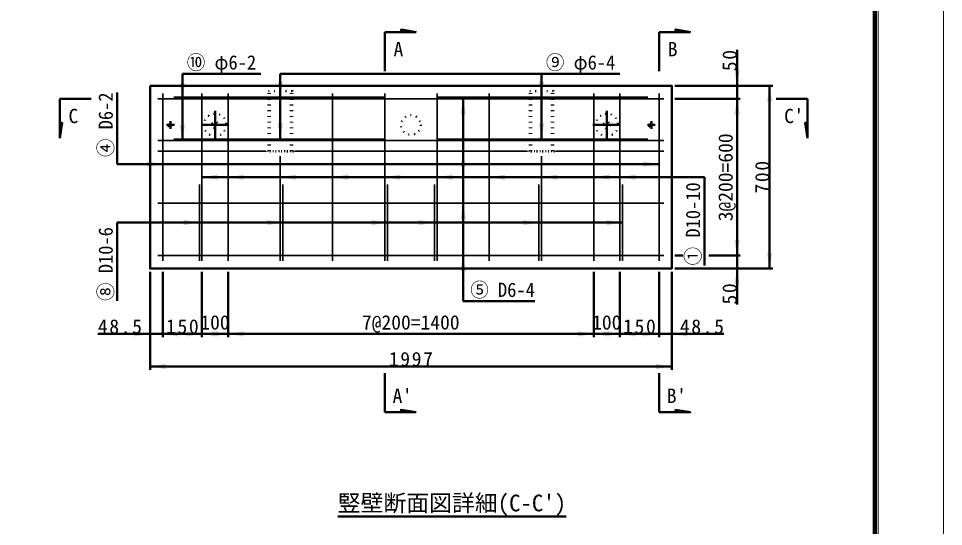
# Model space of a CAD drawing. Units: millimetres, scale not verified, with parts at other scales. Extents: x -2102 to 2102, y -1485 to 1485.
# Drawn here: x 686 to 2102, y -710 to 68 of the extents above; entities that cross this region are included whole.
import ezdxf
from ezdxf.enums import TextEntityAlignment as Align

# ---------------------------------------------------------------- set-up
doc = ezdxf.new("R2010")
doc.units = ezdxf.units.MM
doc.header["$LTSCALE"] = 5
doc.linetypes.add('DOTTED', pattern=[1.75, 0.25, -1.5])
doc.linetypes.add('LONG_DASHED_DOTTED', pattern=[15.25, 12, -1.5, 0.25, -1.5])
doc.layers.add('0-0_V-nasSTD', color=7, linetype='Continuous', lineweight=50)
doc.styles.add('ＭＳ ゴシック', font='')
doc.styles.get('ＭＳ ゴシック').set_extended_font_data('MS Gothic')

msp = doc.modelspace()

# ---------------------------------------------------------------- linework, layer by layer
at = {"layer": '0-0_V-nasSTD'}
for p, q in [((1246.866, -12.834), (1246.866, 47.166)), ((1271.866, 47.166), (1246.866, 47.166)), ((1271.866, 47.166), (1294.906, 47.166)), ((1666.866, -12.834), (1666.866, 47.166)), ((1691.866, 47.166), (1666.866, 47.166)), ((1691.866, 47.166), (1714.906, 47.166)), ((1786.266, -35.234), (1786.266, 19.766)), ((936.866, -16.834), (936.866, -119.234)), ((936.866, -16.834), (1056.866, -16.834)), ((1086.866, -16.834), (1086.866, -116.834)), ((1086.866, -16.834), (1606.866, -16.834)), ((1486.866, -16.834), (1486.866, -116.834)), ((1691.266, -35.234), (1841.266, -35.234)), ((1836.266, -35.234), (1836.266, -315.234)), ((749.018, -92.194), (749.018, -55.234)), ((797.058, -55.234), (749.018, -55.234)), ((836.866, -155.234), (836.866, -45.234)), ((1366.866, -365.234), (1366.866, -55.234)), ((1691.266, -55.234), (1791.266, -55.234)), ((1846.266, -55.234), (1894.306, -55.234)), ((1894.306, -92.194), (1894.306, -55.234)), ((749.018, -92.194), (749.018, -115.234)), ((1894.306, -92.194), (1894.306, -115.234)), ((1666.866, -155.234), (836.866, -155.234)), ((1736.266, -175.234), (966.866, -175.234)), ((1736.266, -310.234), (1736.266, -175.234)), ((1610.866, -244.72), (836.866, -244.72)), ((836.866, -364.72), (836.866, -244.72)), ((1691.266, -295.234), (1703.266, -295.234)), ((1743.266, -295.234), (1791.266, -295.234)), ((1786.266, -315.234), (1786.266, -295.234)), ((887.466, -320.234), (887.466, -470.234)), ((906.866, -320.234), (906.866, -420.234)), ((966.866, -320.234), (966.866, -420.234)), ((1006.866, -320.234), (1006.866, -420.234)), ((1566.866, -320.234), (1566.866, -420.234)), ((1606.866, -320.234), (1606.866, -420.234)), ((1666.866, -320.234), (1666.866, -420.234)), ((1686.266, -320.234), (1686.266, -470.234)), ((1691.266, -315.234), (1841.266, -315.234)), ((1786.266, -315.234), (1786.266, -370.234)), ((1366.866, -365.234), (1476.866, -365.234)), ((807.466, -415.234), (887.466, -415.234)), ((966.866, -415.234), (1006.866, -415.234)), ((1006.866, -415.234), (1566.866, -415.234)), ((1606.866, -415.234), (1566.866, -415.234)), ((1766.266, -415.234), (1686.266, -415.234)), ((887.466, -465.234), (1686.266, -465.234)), ((1246.866, -475.234), (1246.866, -535.234)), ((1666.866, -475.234), (1666.866, -535.234)), ((1271.866, -535.234), (1246.866, -535.234)), ((1271.866, -535.234), (1294.906, -535.234)), ((1691.866, -535.234), (1666.866, -535.234)), ((1691.866, -535.234), (1691.866, -531.394)), ((1174.724, -694.768), (1524.724, -694.768))]:
    msp.add_line(p, q, dxfattribs=at)
at = {"layer": '0-0_V-nasSTD', "linetype": 'DOTTED'}
for p, q in [((1065.866, -35.234), (1068.866, -43.234)), ((1104.866, -43.234), (1107.866, -35.234)), ((1465.866, -35.234), (1468.866, -43.234)), ((1504.866, -43.234), (1507.866, -35.234)), ((1068.866, -135.234), (1068.866, -43.234)), ((1104.866, -43.234), (1068.866, -43.234)), ((1070.866, -135.234), (1070.866, -43.234)), ((1102.866, -135.234), (1102.866, -43.234)), ((1104.866, -135.234), (1104.866, -43.234)), ((1468.866, -135.234), (1468.866, -43.234)), ((1504.866, -43.234), (1468.866, -43.234)), ((1470.866, -135.234), (1470.866, -43.234)), ((1502.866, -135.234), (1502.866, -43.234)), ((1504.866, -135.234), (1504.866, -43.234)), ((1106.866, -135.234), (1066.866, -135.234)), ((1066.866, -136.034), (1066.866, -135.234)), ((1106.866, -136.034), (1066.866, -136.034)), ((1102.866, -135.234), (1070.866, -135.234)), ((1106.866, -136.034), (1106.866, -135.234)), ((1506.866, -135.234), (1466.866, -135.234)), ((1466.866, -136.034), (1466.866, -135.234)), ((1506.866, -136.034), (1466.866, -136.034)), ((1502.866, -135.234), (1470.866, -135.234)), ((1502.866, -135.234), (1470.866, -135.234)), ((1506.866, -136.034), (1506.866, -135.234))]:
    msp.add_line(p, q, dxfattribs=at)
at = {"layer": '0-0_V-nasSTD', "lineweight": 35}
for p, q in [((899.466, -55.234), (1674.266, -55.234)), ((906.866, -47.234), (906.866, -303.234)), ((923.866, -52.834), (1246.866, -52.834)), ((966.866, -47.234), (966.866, -303.234)), ((1006.866, -47.234), (1006.866, -303.234)), ((1166.866, -47.234), (1166.866, -303.234)), ((1246.866, -47.234), (1246.866, -303.234)), ((1326.866, -47.234), (1326.866, -303.234)), ((1649.866, -52.834), (1326.866, -52.834)), ((1406.866, -47.234), (1406.866, -303.234)), ((1566.866, -47.234), (1566.866, -303.234)), ((1606.866, -47.234), (1606.866, -303.234)), ((1666.866, -47.234), (1666.866, -303.234)), ((899.466, -119.234), (1674.266, -119.234)), ((923.866, -116.834), (1246.866, -116.834)), ((1649.866, -116.834), (1326.866, -116.834)), ((899.466, -135.234), (1064.866, -135.234)), ((1108.866, -135.234), (1464.866, -135.234)), ((1508.866, -135.234), (1674.266, -135.234)), ((1086.866, -143.234), (1086.866, -303.234)), ((1486.866, -143.234), (1486.866, -303.234)), ((962.866, -186.205), (962.866, -303.234)), ((1090.866, -186.205), (1090.866, -303.234)), ((1250.866, -186.205), (1250.866, -303.234)), ((1322.866, -186.205), (1322.866, -303.234)), ((1482.866, -186.205), (1482.866, -303.234)), ((1610.866, -186.205), (1610.866, -303.234)), ((899.466, -215.234), (1674.266, -215.234)), ((899.466, -295.234), (1674.266, -295.234))]:
    msp.add_line(p, q, dxfattribs=at)
at = {"layer": '0-0_V-nasSTD', "linetype": 'LONG_DASHED_DOTTED'}
for p, q in [((986.866, -73.434), (986.866, -115.834)), ((1586.866, -73.434), (1586.866, -115.834)), ((912.666, -95.234), (924.666, -95.234)), ((918.666, -101.234), (918.666, -89.234)), ((965.666, -95.234), (1008.066, -95.234)), ((1565.666, -95.234), (1608.066, -95.234)), ((1649.066, -95.234), (1661.066, -95.234)), ((1655.066, -101.234), (1655.066, -89.234))]:
    msp.add_line(p, q, dxfattribs=at)
at = {"layer": '0-0_V-nasSTD', "lineweight": 18}
for points in [[(-2102.5, -1485), (-2102.5, 1485), (2102.5, 1485), (2102.5, -1485)], [(-2002.5, -1385), (-2002.5, 1385), (2002.5, 1385), (2002.5, -1385)]]:
    msp.add_lwpolyline(points, close=True, dxfattribs=at)
at = {"layer": '0-0_V-nasSTD', "lineweight": 100}
msp.add_lwpolyline([(1997.5, -1380), (1997.5, 1380), (-1997.5, 1380)], dxfattribs=at)
at = {"layer": '0-0_V-nasSTD'}
for points in [[(1271.866, 47.166), (1271.866, 51.006), (1294.906, 47.166)], [(1691.866, 47.166), (1691.866, 51.006), (1714.906, 47.166)], [(1786.266, -35.234), (1786.266, -55.234), (1786.266, -295.234)], [(749.018, -92.194), (752.858, -92.194), (749.018, -115.234)], [(1894.306, -92.194), (1890.466, -92.194), (1894.306, -115.234)], [(887.466, -415.234), (906.866, -415.234), (966.866, -415.234)], [(1686.266, -415.234), (1666.866, -415.234), (1606.866, -415.234)], [(1271.866, -535.234), (1271.866, -531.394), (1294.906, -535.234)], [(1691.866, -531.394), (1714.906, -535.234), (1691.866, -535.234)]]:
    msp.add_lwpolyline(points, dxfattribs=at)
msp.add_lwpolyline([(887.466, -35.234), (887.466, -315.234), (1686.266, -315.234), (1686.266, -35.234)], close=True, dxfattribs=at)
at = {"layer": '0-0_V-nasSTD', "linetype": 'DOTTED'}
for centre, radius in [((986.866, -95.234), 17.2), ((1286.866, -95.234), 15), ((1586.866, -95.234), 17.2), ((918.666, -95.234), 3.8), ((918.666, -95.234), 2.4), ((918.666, -95.234), 2), ((986.866, -95.234), 5), ((1586.866, -95.234), 5), ((1655.066, -95.234), 3.8), ((1655.066, -95.234), 2.4), ((1655.066, -95.234), 2)]:
    msp.add_circle(centre, radius, dxfattribs=at)
at = {"layer": '0-0_V-nasSTD'}
for points in [[(1782.266, -11.234), (1786.266, -35.234), (1786.266, -11.234)], [(1786.266, -35.234), (1786.266, -11.234), (1790.266, -11.234)], [(932.866, -31.234), (936.866, -55.234), (936.866, -31.234)], [(936.866, -55.234), (936.866, -31.234), (940.866, -31.234)], [(1082.866, -28.834), (1086.866, -52.834), (1086.866, -28.834)], [(1086.866, -52.834), (1086.866, -28.834), (1090.866, -28.834)], [(1482.866, -28.834), (1486.866, -52.834), (1486.866, -28.834)], [(1486.866, -52.834), (1486.866, -28.834), (1490.866, -28.834)], [(1832.266, -59.234), (1836.266, -59.234), (1836.266, -35.234)], [(1836.266, -59.234), (1836.266, -35.234), (1840.266, -59.234)], [(1362.866, -79.234), (1366.866, -79.234), (1366.866, -55.234)], [(1366.866, -79.234), (1366.866, -55.234), (1370.866, -79.234)], [(1782.266, -79.234), (1786.266, -79.234), (1786.266, -55.234)], [(1786.266, -79.234), (1786.266, -55.234), (1790.266, -79.234)], [(932.866, -95.234), (936.866, -119.234), (936.866, -95.234)], [(936.866, -119.234), (936.866, -95.234), (940.866, -95.234)], [(1082.866, -92.834), (1086.866, -116.834), (1086.866, -92.834)], [(1086.866, -116.834), (1086.866, -92.834), (1090.866, -92.834)], [(1482.866, -92.834), (1486.866, -116.834), (1486.866, -92.834)], [(1486.866, -116.834), (1486.866, -92.834), (1490.866, -92.834)], [(1362.866, -159.234), (1366.866, -159.234), (1366.866, -135.234)], [(1366.866, -159.234), (1366.866, -135.234), (1370.866, -159.234)], [(882.866, -155.234), (882.866, -151.234), (906.866, -155.234)], [(882.866, -159.234), (882.866, -155.234), (906.866, -155.234)], [(1642.866, -155.234), (1642.866, -151.234), (1666.866, -155.234)], [(1642.866, -159.234), (1642.866, -155.234), (1666.866, -155.234)], [(966.866, -175.234), (990.866, -175.234), (990.866, -171.234)], [(966.866, -175.234), (990.866, -179.234), (990.866, -175.234)], [(1006.866, -175.234), (1030.866, -175.234), (1030.866, -171.234)], [(1006.866, -175.234), (1030.866, -179.234), (1030.866, -175.234)], [(1086.866, -175.234), (1110.866, -175.234), (1110.866, -171.234)], [(1086.866, -175.234), (1110.866, -179.234), (1110.866, -175.234)], [(1166.866, -175.234), (1190.866, -175.234), (1190.866, -171.234)], [(1166.866, -175.234), (1190.866, -179.234), (1190.866, -175.234)], [(1246.866, -175.234), (1270.866, -175.234), (1270.866, -171.234)], [(1246.866, -175.234), (1270.866, -179.234), (1270.866, -175.234)], [(1326.866, -175.234), (1350.866, -175.234), (1350.866, -171.234)], [(1326.866, -175.234), (1350.866, -179.234), (1350.866, -175.234)], [(1406.866, -175.234), (1430.866, -175.234), (1430.866, -171.234)], [(1406.866, -175.234), (1430.866, -179.234), (1430.866, -175.234)], [(1486.866, -175.234), (1510.866, -175.234), (1510.866, -171.234)], [(1486.866, -175.234), (1510.866, -179.234), (1510.866, -175.234)], [(1566.866, -175.234), (1590.866, -175.234), (1590.866, -171.234)], [(1566.866, -175.234), (1590.866, -179.234), (1590.866, -175.234)], [(1606.866, -175.234), (1630.866, -175.234), (1630.866, -171.234)], [(1606.866, -175.234), (1630.866, -179.234), (1630.866, -175.234)], [(1362.866, -239.234), (1366.866, -239.234), (1366.866, -215.234)], [(1366.866, -239.234), (1366.866, -215.234), (1370.866, -239.234)], [(938.866, -244.72), (938.866, -240.72), (962.866, -244.72)], [(1066.866, -244.72), (1066.866, -240.72), (1090.866, -244.72)], [(1226.866, -244.72), (1226.866, -240.72), (1250.866, -244.72)], [(1298.866, -244.72), (1298.866, -240.72), (1322.866, -244.72)], [(1458.866, -244.72), (1458.866, -240.72), (1482.866, -244.72)], [(1586.866, -244.72), (1586.866, -240.72), (1610.866, -244.72)], [(938.866, -248.72), (938.866, -244.72), (962.866, -244.72)], [(1066.866, -248.72), (1066.866, -244.72), (1090.866, -244.72)], [(1226.866, -248.72), (1226.866, -244.72), (1250.866, -244.72)], [(1298.866, -248.72), (1298.866, -244.72), (1322.866, -244.72)], [(1458.866, -248.72), (1458.866, -244.72), (1482.866, -244.72)], [(1586.866, -248.72), (1586.866, -244.72), (1610.866, -244.72)], [(1782.266, -271.234), (1786.266, -295.234), (1786.266, -271.234)], [(1786.266, -295.234), (1786.266, -271.234), (1790.266, -271.234)], [(1362.866, -319.234), (1366.866, -319.234), (1366.866, -295.234)], [(1366.866, -319.234), (1366.866, -295.234), (1370.866, -319.234)], [(1832.266, -291.234), (1836.266, -315.234), (1836.266, -291.234)], [(1836.266, -315.234), (1836.266, -291.234), (1840.266, -291.234)], [(1782.266, -339.234), (1786.266, -339.234), (1786.266, -315.234)], [(1786.266, -339.234), (1786.266, -315.234), (1790.266, -339.234)], [(863.466, -415.234), (863.466, -411.234), (887.466, -415.234)], [(863.466, -419.234), (863.466, -415.234), (887.466, -415.234)], [(906.866, -415.234), (930.866, -415.234), (930.866, -411.234)], [(906.866, -415.234), (930.866, -419.234), (930.866, -415.234)], [(942.866, -415.234), (942.866, -411.234), (966.866, -415.234)], [(942.866, -419.234), (942.866, -415.234), (966.866, -415.234)], [(966.866, -415.234), (990.866, -415.234), (990.866, -411.234)], [(966.866, -415.234), (990.866, -419.234), (990.866, -415.234)], [(982.866, -415.234), (982.866, -411.234), (1006.866, -415.234)], [(982.866, -419.234), (982.866, -415.234), (1006.866, -415.234)], [(1006.866, -415.234), (1030.866, -415.234), (1030.866, -411.234)], [(1006.866, -415.234), (1030.866, -419.234), (1030.866, -415.234)], [(1542.866, -415.234), (1542.866, -411.234), (1566.866, -415.234)], [(1542.866, -419.234), (1542.866, -415.234), (1566.866, -415.234)], [(1566.866, -415.234), (1590.866, -415.234), (1590.866, -411.234)], [(1566.866, -415.234), (1590.866, -419.234), (1590.866, -415.234)], [(1582.866, -415.234), (1582.866, -411.234), (1606.866, -415.234)], [(1582.866, -419.234), (1582.866, -415.234), (1606.866, -415.234)], [(1606.866, -415.234), (1630.866, -415.234), (1630.866, -411.234)], [(1606.866, -415.234), (1630.866, -419.234), (1630.866, -415.234)], [(1642.866, -415.234), (1642.866, -411.234), (1666.866, -415.234)], [(1642.866, -419.234), (1642.866, -415.234), (1666.866, -415.234)], [(1686.266, -415.234), (1710.266, -415.234), (1710.266, -411.234)], [(1686.266, -415.234), (1710.266, -419.234), (1710.266, -415.234)], [(887.466, -465.234), (911.466, -465.234), (911.466, -461.234)], [(887.466, -465.234), (911.466, -469.234), (911.466, -465.234)], [(1662.266, -465.234), (1662.266, -461.234), (1686.266, -465.234)], [(1662.266, -469.234), (1662.266, -465.234), (1686.266, -465.234)]]:
    msp.add_solid(points, dxfattribs=at)

# ---------------------------------------------------------------- texts
at = {"layer": '0-0_V-nasSTD', "style": 'ＭＳ ゴシック'}
for s, height, p in [('A', 21.99, (1260.231, 3.341)), ('B', 21.99, (1680.231, 3.341)), ('C', 21.99, (762.383, -99.059)), ("C'", 21.99, (1858.44, -99.059)), ('100', 21.99, (964.366, -415.234)), ('7@200=1400', 21.99, (1211.866, -415.234)), ('100', 21.99, (1564.366, -415.234)), ("A'", 21.99, (1258.755, -527.678)), ("B'", 21.99, (1678.755, -527.678)), ("竪壁断面図詳細(C-C')", 25.66, (1174.724, -694.768))]:
    msp.add_text(s, height=height, dxfattribs=at).set_placement(p, align=Align.BOTTOM_LEFT)
at = {"layer": '0-0_V-nasSTD', "style": 'ＭＳ ゴシック', "width": 0.95}
for s, p in [('⑩ φ6-2', (943.595, -16.834)), ('⑨ φ6-4', (1493.595, -16.834)), ('⑤ D6-4', (1377.754, -365.234))]:
    msp.add_text(s, height=21.85, dxfattribs=at).set_placement(p, align=Align.BOTTOM_LEFT)
for s, p in [('④ D6-2', (836.866, -144.346)), ('① D10-10', (1736.266, -310.234)), ('⑧ D10-6', (836.866, -364.72))]:
    msp.add_text(s, height=21.85, rotation=90, dxfattribs=at).set_placement(p, align=Align.BOTTOM_LEFT)
at = {"layer": '0-0_V-nasSTD', "style": 'ＭＳ ゴシック'}
msp.add_text('3@200=600', height=21.99, rotation=90, dxfattribs=at).set_placement((1786.266, -242.734), align=Align.BOTTOM_LEFT)
at = {"layer": '0-0_V-nasSTD', "char_height": 21.99, "attachment_point": 7, "rotation": 90, "style": 'ＭＳ ゴシック'}
for s, insert in [('\\T1.17;50', (1786.266, -12.734)), ('\\T1.17;700', (1836.266, -200.234)), ('\\T1.17;50', (1786.266, -370.234))]:
    msp.add_mtext(s, dxfattribs=dict(at, insert=insert))
at = {"layer": '0-0_V-nasSTD', "char_height": 21.99, "attachment_point": 7, "style": 'ＭＳ ゴシック'}
for s, insert in [('\\T1.17;48.5', (807.466, -415.234)), ('\\T1.17;150', (911.866, -415.234)), ('\\T1.17;150', (1611.866, -415.234)), ('\\T1.17;48.5', (1698.766, -415.234)), ('\\T1.17;1997', (1253.116, -465.234))]:
    msp.add_mtext(s, dxfattribs=dict(at, insert=insert))

doc.saveas('drawing.dxf')
